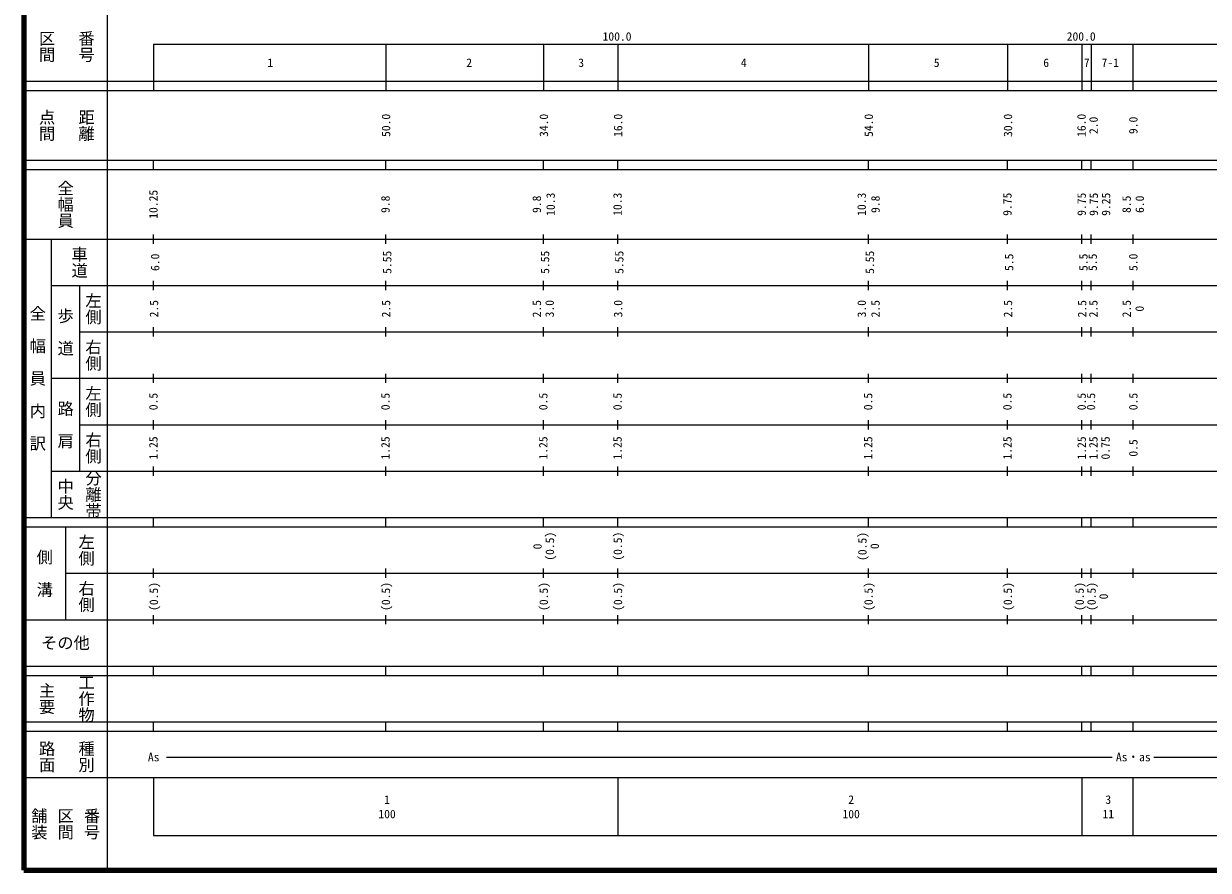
# Model space of a CAD drawing. Units: millimetres, scale not verified. Extents: x 40000 to 680000, y 20000 to 380000.
# Drawn here: x 40000 to 295237, y 20000 to 202409 of the extents above; entities that cross this region are included whole.
import ezdxf
from ezdxf.enums import TextEntityAlignment as Align

# ---------------------------------------------------------------- set-up
doc = ezdxf.new("R2010")
doc.units = ezdxf.units.MM
doc.header["$LTSCALE"] = 1000
doc.layers.add('M-TTL', color=2, linetype='Continuous', lineweight=140)
doc.layers.add('M-TTL-BAND', color=7, linetype='Continuous', lineweight=25)
doc.styles.add('@ＭＳ ゴシック', font='')
doc.styles.add('ＭＳ ゴシック', font='')
doc.styles.get('@ＭＳ ゴシック').set_extended_font_data('@MS Gothic')
doc.styles.get('ＭＳ ゴシック').set_extended_font_data('MS Gothic')

msp = doc.modelspace()

# ---------------------------------------------------------------- linework, layer by layer
at = {"layer": 'M-TTL'}
for p, q in [((40000, 380000), (40000, 20000)), ((40000, 20000), (680000, 20000))]:
    msp.add_line(p, q, dxfattribs=at)
at = {"layer": 'M-TTL-BAND'}
for p, q in [((58000, 370000), (58000, 20000)), ((68000, 198000), (579000, 198000)), ((68000, 198000), (68000, 188000)), ((118000, 198000), (118000, 188000)), ((152000, 198000), (152000, 188000)), ((168000, 198000), (168000, 188000)), ((222000, 198000), (222000, 188000)), ((252000, 198000), (252000, 188000)), ((268000, 198000), (268000, 188000)), ((270000, 198000), (270000, 188000)), ((279000, 198000), (279000, 188000)), ((40000, 190000), (579000, 190000)), ((40000, 188000), (579000, 188000)), ((40000, 173000), (579000, 173000)), ((68000, 171000), (68000, 173000)), ((118000, 171000), (118000, 173000)), ((152000, 171000), (152000, 173000)), ((168000, 171000), (168000, 173000)), ((222000, 171000), (222000, 173000)), ((252000, 171000), (252000, 173000)), ((268000, 171000), (268000, 173000)), ((270000, 171000), (270000, 173000)), ((279000, 173000), (279000, 171000)), ((40000, 171000), (579000, 171000)), ((40000, 156000), (579000, 156000)), ((46000, 96000), (46000, 156000)), ((68000, 155000), (68000, 157000)), ((118000, 155000), (118000, 157000)), ((152000, 155000), (152000, 157000)), ((168000, 155000), (168000, 157000)), ((222000, 155000), (222000, 157000)), ((252000, 155000), (252000, 157000)), ((268000, 155000), (268000, 157000)), ((270000, 155000), (270000, 157000)), ((279000, 157000), (279000, 155000)), ((46000, 146000), (579000, 146000)), ((52000, 146000), (52000, 106000)), ((68000, 145000), (68000, 147000)), ((118000, 145000), (118000, 147000)), ((152000, 145000), (152000, 147000)), ((168000, 145000), (168000, 147000)), ((222000, 145000), (222000, 147000)), ((252000, 145000), (252000, 147000)), ((268000, 145000), (268000, 147000)), ((270000, 145000), (270000, 147000)), ((279000, 147000), (279000, 145000)), ((52000, 136000), (579000, 136000)), ((68000, 135000), (68000, 137000)), ((118000, 135000), (118000, 137000)), ((152000, 135000), (152000, 137000)), ((168000, 135000), (168000, 137000)), ((222000, 135000), (222000, 137000)), ((252000, 135000), (252000, 137000)), ((268000, 135000), (268000, 137000)), ((270000, 135000), (270000, 137000)), ((279000, 137000), (279000, 135000)), ((46000, 126000), (579000, 126000)), ((68000, 125000), (68000, 127000)), ((118000, 125000), (118000, 127000)), ((152000, 125000), (152000, 127000)), ((168000, 125000), (168000, 127000)), ((222000, 125000), (222000, 127000)), ((252000, 125000), (252000, 127000)), ((268000, 125000), (268000, 127000)), ((270000, 125000), (270000, 127000)), ((279000, 127000), (279000, 125000)), ((52000, 116000), (579000, 116000)), ((68000, 115000), (68000, 117000)), ((118000, 115000), (118000, 117000)), ((152000, 115000), (152000, 117000)), ((168000, 115000), (168000, 117000)), ((222000, 115000), (222000, 117000)), ((252000, 115000), (252000, 117000)), ((268000, 115000), (268000, 117000)), ((270000, 115000), (270000, 117000)), ((279000, 117000), (279000, 115000)), ((46000, 106000), (579000, 106000)), ((68000, 105000), (68000, 107000)), ((118000, 105000), (118000, 107000)), ((152000, 105000), (152000, 107000)), ((168000, 105000), (168000, 107000)), ((222000, 105000), (222000, 107000)), ((252000, 105000), (252000, 107000)), ((268000, 105000), (268000, 107000)), ((270000, 105000), (270000, 107000)), ((279000, 107000), (279000, 105000)), ((40000, 96000), (579000, 96000)), ((68000, 94000), (68000, 96000)), ((118000, 94000), (118000, 96000)), ((152000, 94000), (152000, 96000)), ((168000, 94000), (168000, 96000)), ((222000, 94000), (222000, 96000)), ((252000, 94000), (252000, 96000)), ((268000, 94000), (268000, 96000)), ((270000, 94000), (270000, 96000)), ((279000, 96000), (279000, 94000)), ((40000, 94000), (579000, 94000)), ((49000, 94000), (49000, 74000)), ((68000, 83000), (68000, 85000)), ((118000, 83000), (118000, 85000)), ((152000, 83000), (152000, 85000)), ((168000, 83000), (168000, 85000)), ((222000, 83000), (222000, 85000)), ((252000, 83000), (252000, 85000)), ((268000, 83000), (268000, 85000)), ((270000, 83000), (270000, 85000)), ((279000, 85000), (279000, 83000)), ((49000, 84000), (579000, 84000)), ((68000, 73000), (68000, 75000)), ((118000, 73000), (118000, 75000)), ((152000, 73000), (152000, 75000)), ((168000, 73000), (168000, 75000)), ((222000, 73000), (222000, 75000)), ((252000, 73000), (252000, 75000)), ((268000, 73000), (268000, 75000)), ((270000, 73000), (270000, 75000)), ((279000, 75000), (279000, 73000)), ((40000, 74000), (579000, 74000)), ((40000, 64000), (579000, 64000)), ((68000, 62000), (68000, 64000)), ((118000, 62000), (118000, 64000)), ((152000, 62000), (152000, 64000)), ((168000, 62000), (168000, 64000)), ((222000, 62000), (222000, 64000)), ((252000, 62000), (252000, 64000)), ((268000, 62000), (268000, 64000)), ((270000, 62000), (270000, 64000)), ((279000, 64000), (279000, 62000)), ((40000, 62000), (579000, 62000)), ((40000, 52000), (579000, 52000)), ((68000, 50000), (68000, 52000)), ((118000, 50000), (118000, 52000)), ((152000, 50000), (152000, 52000)), ((168000, 50000), (168000, 52000)), ((222000, 50000), (222000, 52000)), ((252000, 50000), (252000, 52000)), ((268000, 50000), (268000, 52000)), ((270000, 50000), (270000, 52000)), ((279000, 52000), (279000, 50000)), ((40000, 50000), (579000, 50000)), ((70805, 44406), (274489, 44406)), ((283500, 44406), (531874, 44406)), ((40000, 40000), (579000, 40000)), ((68000, 40000), (68000, 27500)), ((168000, 40000), (168000, 27500)), ((268000, 40000), (268000, 27500)), ((279000, 40000), (279000, 27500)), ((68000, 27500), (579000, 27500))]:
    msp.add_line(p, q, dxfattribs=at)

# ---------------------------------------------------------------- texts
for s, height, rotation, style, p in [('区間', 2566, 270, '@ＭＳ ゴシック', (45000, 197500)), ('番号', 2566, 270, '@ＭＳ ゴシック', (53500, 197500)), ('点間', 2566, 270, '@ＭＳ ゴシック', (45000, 180500)), ('距離', 2566, 270, '@ＭＳ ゴシック', (53500, 180500)), ('50.0', 1833, 90, 'ＭＳ ゴシック', (118063, 180500)), ('34.0', 1833, 90, 'ＭＳ ゴシック', (152063, 180500)), ('16.0', 1833, 90, 'ＭＳ ゴシック', (168063, 180500)), ('54.0', 1833, 90, 'ＭＳ ゴシック', (222063, 180500)), ('30.0', 1833, 90, 'ＭＳ ゴシック', (252063, 180500)), ('16.0', 1833, 90, 'ＭＳ ゴシック', (267910, 180500)), ('2.0', 1833, 90, 'ＭＳ ゴシック', (270501, 180500)), ('9.0', 1833, 90, 'ＭＳ ゴシック', (279069, 180500)), ('全幅員', 2566, 270, '@ＭＳ ゴシック', (49000, 163500)), ('10.25', 1833, 90, 'ＭＳ ゴシック', (67935, 163500)), ('9.8', 1833, 90, 'ＭＳ ゴシック', (117935, 163500)), ('9.8', 1833, 90, 'ＭＳ ゴシック', (150538, 163500)), ('10.3', 1833, 90, 'ＭＳ ゴシック', (153520, 163500)), ('10.3', 1833, 90, 'ＭＳ ゴシック', (167935, 163500)), ('10.3', 1833, 90, 'ＭＳ ゴシック', (220538, 163500)), ('9.8', 1833, 90, 'ＭＳ ゴシック', (223520, 163500)), ('9.75', 1833, 90, 'ＭＳ ゴシック', (251935, 163500)), ('9.75', 1833, 90, 'ＭＳ ゴシック', (267935, 163500)), ('9.75', 1833, 90, 'ＭＳ ゴシック', (270541, 163500)), ('9.25', 1833, 90, 'ＭＳ ゴシック', (273180, 163500)), ('8.5', 1833, 90, 'ＭＳ ゴシック', (277624, 163500)), ('6.0', 1833, 90, 'ＭＳ ゴシック', (280455, 163500)), ('車道', 2566, 270, '@ＭＳ ゴシック', (52000, 151000)), ('5.55', 1833, 90, 'ＭＳ ゴシック', (118310, 151000)), ('5.55', 1833, 90, 'ＭＳ ゴシック', (152310, 151000)), ('5.55', 1833, 90, 'ＭＳ ゴシック', (168310, 151000)), ('5.55', 1833, 90, 'ＭＳ ゴシック', (222310, 151000)), ('6.0', 1833, 90, 'ＭＳ ゴシック', (68310, 151000)), ('5.5', 1833, 90, 'ＭＳ ゴシック', (252310, 151000)), ('5.5', 1833, 90, 'ＭＳ ゴシック', (268310, 151000)), ('5.5', 1833, 90, 'ＭＳ ゴシック', (270310, 151000)), ('5.0', 1833, 90, 'ＭＳ ゴシック', (279069, 151000)), ('左側', 2566, 270, '@ＭＳ ゴシック', (55000, 141000)), ('全\u3000幅\u3000員\u3000内\u3000訳', 2566, 270, '@ＭＳ ゴシック', (43000, 126000)), ('歩\u3000道', 2566, 270, '@ＭＳ ゴシック', (49000, 136000)), ('2.5', 1833, 90, 'ＭＳ ゴシック', (68064, 141000)), ('2.5', 1833, 90, 'ＭＳ ゴシック', (118064, 141000)), ('2.5', 1833, 90, 'ＭＳ ゴシック', (150554, 141000)), ('3.0', 1833, 90, 'ＭＳ ゴシック', (153309, 141000)), ('3.0', 1833, 90, 'ＭＳ ゴシック', (168064, 141000)), ('3.0', 1833, 90, 'ＭＳ ゴシック', (220554, 141000)), ('2.5', 1833, 90, 'ＭＳ ゴシック', (223523, 141000)), ('2.5', 1833, 90, 'ＭＳ ゴシック', (252064, 141000)), ('2.5', 1833, 90, 'ＭＳ ゴシック', (268044, 141000)), ('2.5', 1833, 90, 'ＭＳ ゴシック', (270459, 141000)), ('2.5', 1833, 90, 'ＭＳ ゴシック', (277633, 141000)), ('0', 1833, 90, 'ＭＳ ゴシック', (280426, 141000)), ('右側', 2566, 270, '@ＭＳ ゴシック', (55000, 131000)), ('左側', 2566, 270, '@ＭＳ ゴシック', (55000, 121000)), ('0.5', 1833, 90, 'ＭＳ ゴシック', (67935, 121000)), ('0.5', 1833, 90, 'ＭＳ ゴシック', (117935, 121000)), ('0.5', 1833, 90, 'ＭＳ ゴシック', (151935, 121000)), ('0.5', 1833, 90, 'ＭＳ ゴシック', (167935, 121000)), ('0.5', 1833, 90, 'ＭＳ ゴシック', (221935, 121000)), ('0.5', 1833, 90, 'ＭＳ ゴシック', (251935, 121000)), ('0.5', 1833, 90, 'ＭＳ ゴシック', (267935, 121000)), ('0.5', 1833, 90, 'ＭＳ ゴシック', (269935, 121000)), ('0.5', 1833, 90, 'ＭＳ ゴシック', (279069, 121000)), ('路\u3000肩', 2566, 270, '@ＭＳ ゴシック', (49000, 116000)), ('右側', 2566, 270, '@ＭＳ ゴシック', (55000, 111000)), ('1.25', 1833, 90, 'ＭＳ ゴシック', (67935, 111000)), ('1.25', 1833, 90, 'ＭＳ ゴシック', (117935, 111000)), ('1.25', 1833, 90, 'ＭＳ ゴシック', (151935, 111000)), ('1.25', 1833, 90, 'ＭＳ ゴシック', (167935, 111000)), ('1.25', 1833, 90, 'ＭＳ ゴシック', (221935, 111000)), ('1.25', 1833, 90, 'ＭＳ ゴシック', (251935, 111000)), ('1.25', 1833, 90, 'ＭＳ ゴシック', (267935, 111000)), ('1.25', 1833, 90, 'ＭＳ ゴシック', (270466, 111000)), ('0.75', 1833, 90, 'ＭＳ ゴシック', (273082, 111000)), ('0.5', 1833, 90, 'ＭＳ ゴシック', (279069, 111000)), ('分離帯', 2566, 270, '@ＭＳ ゴシック', (55000, 101000)), ('中央', 2566, 270, '@ＭＳ ゴシック', (49000, 101000)), ('左側', 2566, 270, '@ＭＳ ゴシック', (53500, 89000)), ('(0.5)', 1833, 90, 'ＭＳ ゴシック', (153359, 89824)), ('(0.5)', 1833, 90, 'ＭＳ ゴシック', (167990, 89824)), ('(0.5)', 1833, 90, 'ＭＳ ゴシック', (220692, 89774)), ('0', 1833, 90, 'ＭＳ ゴシック', (150692, 89774)), ('0', 1833, 90, 'ＭＳ ゴシック', (223359, 89824)), ('側\u3000溝', 2566, 270, '@ＭＳ ゴシック', (44500, 84000)), ('右側', 2566, 270, '@ＭＳ ゴシック', (53500, 79000)), ('(0.5)', 1833, 90, 'ＭＳ ゴシック', (68025, 79000)), ('(0.5)', 1833, 90, 'ＭＳ ゴシック', (118025, 79000)), ('(0.5)', 1833, 90, 'ＭＳ ゴシック', (152025, 79000)), ('(0.5)', 1833, 90, 'ＭＳ ゴシック', (168025, 79000)), ('(0.5)', 1833, 90, 'ＭＳ ゴシック', (222025, 79000)), ('(0.5)', 1833, 90, 'ＭＳ ゴシック', (252025, 79000)), ('(0.5)', 1833, 90, 'ＭＳ ゴシック', (267499, 79000)), ('(0.5)', 1833, 90, 'ＭＳ ゴシック', (270069, 79000)), ('0', 1833, 90, 'ＭＳ ゴシック', (272669, 79000)), ('工作物', 2566, 270, '@ＭＳ ゴシック', (53500, 57000)), ('主要', 2566, 270, '@ＭＳ ゴシック', (45000, 57000)), ('路面', 2566, 270, '@ＭＳ ゴシック', (45000, 44500)), ('種別', 2566, 270, '@ＭＳ ゴシック', (53500, 44500)), ('舗装', 2566, 270, '@ＭＳ ゴシック', (43333, 30000)), ('番号', 2566, 270, '@ＭＳ ゴシック', (54667, 30000)), ('区間', 2566, 270, '@ＭＳ ゴシック', (49000, 30000))]:
    msp.add_text(s, height=height, rotation=rotation, dxfattribs=dict(at, style=style)).set_placement(p, align=Align.MIDDLE_CENTER)
at = {"layer": 'M-TTL-BAND', "style": 'ＭＳ ゴシック'}
for s, p in [('100.0', (167844, 198195)), ('200.0', (267844, 198195))]:
    msp.add_text(s, height=1833, dxfattribs=at).set_placement(p, align=Align.BOTTOM_CENTER)
for s, height, p in [('1', 1833, (93127, 194000)), ('2', 1833, (135985, 194000)), ('3', 1833, (160115, 194000)), ('4', 1833, (195137, 194000)), ('5', 1833, (236714, 194000)), ('6', 1833, (260307, 194000)), ('7', 1833, (269056, 194000)), ('7-1', 1833, (274105, 194000)), ('その他', 2566, (49000, 69000)), ('As', 1833, (68006, 44406)), ('As・as', 1833, (279075, 44406)), ('1', 1833, (118288, 35238)), ('2', 1833, (218288, 35238)), ('3', 1833, (273686, 35238)), ('100', 1833, (118288, 32131)), ('100', 1833, (218288, 32131)), ('11', 1833, (273686, 32131))]:
    msp.add_text(s, height=height, dxfattribs=at).set_placement(p, align=Align.MIDDLE_CENTER)

doc.saveas('drawing.dxf')
